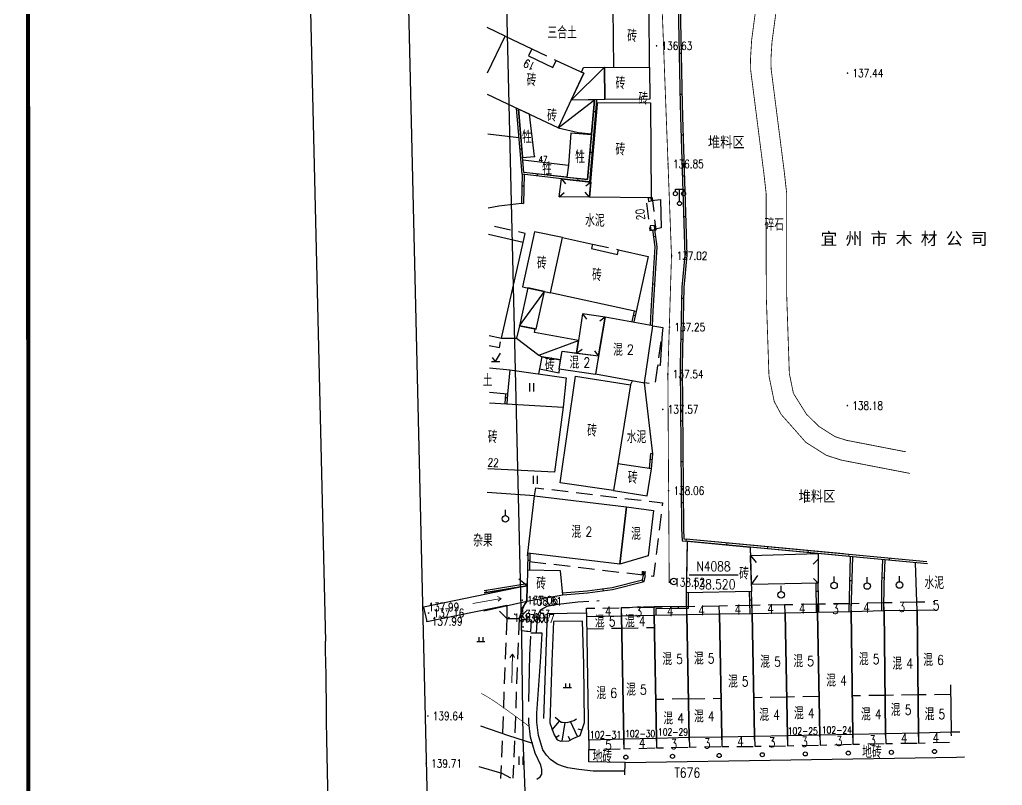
# Model space of a CAD drawing. Extents: x 529262 to 576451, y 2694391 to 2717535.
# Drawn here: x 565671.4 to 565791.6, y 2709919.2 to 2710012.9 of the extents above; entities that cross this region are included whole.
import ezdxf
from ezdxf.enums import TextEntityAlignment as Align
from ezdxf.xclip import XClip

# ---------------------------------------------------------------- set-up
doc = ezdxf.new("R2010")
doc.units = 0
doc.header["$XCLIPFRAME"] = 0
for name, pattern in [('X2', [10, 8, -2]), ('X3', [5, 4, -1]), ('X5', [3, 2, -1])]:
    doc.linetypes.add(name, pattern=pattern)
for name, color, linetype in [('DGX', 8, 'Continuous'), ('DLDW', 8, 'Continuous'), ('DLSS', 4, 'Continuous'), ('DMTZ', 8, 'Continuous'), ('GCD', 8, 'Continuous'), ('JMD', 8, 'Continuous'), ('KZD', 8, 'Continuous'), ('PP-COM', 7, 'Continuous'), ('RD-中线', 40, 'Continuous'), ('RD-红线', 7, 'Continuous'), ('ZBTZ', 8, 'Continuous'), ('ZJ', 7, 'Continuous'), ('污水管径标注_W10-', 202, 'Continuous')]:
    doc.layers.add(name, color=color, linetype=linetype)
doc.layers.add('SXSS', color=5, linetype='Continuous', lineweight=0)
doc.styles.add('HZ', font='rs.shx', dxfattribs={"width": 0.8, "bigfont": 'hztxt.shx'})
doc.styles.add('romanc', font='romanc.shx', dxfattribs={"width": 0.8})
doc.styles.add('等线体', font='simhei.ttf')
doc.linetypes.add('10421', pattern='A,2,[150,AAA.SHX,S=0.5,R=0,X=0,Y=0.5],1e-11', length=2)
doc.linetypes.add('10422', pattern='A,0.75,[150,AAA.SHX,S=0.5,R=0,X=0,Y=0.5],1.5,[177,AAA.SHX,S=1,R=0,X=0,Y=0.4],0.75', length=3)
doc.linetypes.add('1161', pattern='A,0,[149,AAA.SHX,S=0.15,R=0,X=0,Y=0],-1.6', length=1.6)
doc.linetypes.add('445', pattern='A,8,-0.5,[147,AAA.SHX,S=1,R=0,X=0,Y=0],-1.5', length=10)

# ---------------------------------------------------------------- blocks, each defined once
blk = doc.blocks.new('A$C19FD0107')
at = {"layer": 'RD-中线', "color": 8, "linetype": 'Continuous', "flags": 128}
for points in [[(-5107.95, 16504.07), (-5219.45, 16202.02, 0.04717), (-5233.93, 16147.44), (-5260.68, 15986.84, 0.018836), (-5263.55, 15964.43), (-5278.55, 15797.76, 0.007917), (-5279.02, 15791.45), (-5281.36, 15751.13, 0.020425), (-5281.64, 15734.8), (-5276.77, 15528.25), (-5282.01, 15387.42), (-5280.48, 15295.55, 0.000055), (-5280.48, 15295.44), (-5280.16, 15276.46)], [(-4490.73, 14139.44, 0), (-4490.29, 14139.42)], [(-3818.25, 14086.17, 0), (-3817.74, 14086.17)]]:
    blk.add_lwpolyline(points, format="xyb", dxfattribs=at)
at = {"layer": 'RD-红线', "color": 8}
blk.add_line((-5291.49, 15643.21), (-5289.19, 15546.22), dxfattribs=at)
at = {"layer": 'RD-红线', "color": 8, "linetype": 'Continuous', "flags": 128}
blk.add_lwpolyline([(-5267.47, 15642.83), (-5265.2, 15546.79)], dxfattribs=at)
at = {"layer": 'RD-红线', "color": 8}
for points in [[(-5265.2, 15546.79), (-5265.03, 15534.28), (-5264.77, 15527.81)], [(-5288.84, 15526.4), (-5289.03, 15534.21)]]:
    blk.add_lwpolyline(points, dxfattribs=at)
blk.add_arc((-5877.03, 15532.34), 588, 0.18186, 1.353, dxfattribs=at)
blk = doc.blocks.new('GC200')
at = {"linetype": 'Continuous', "const_width": 0.2, "flags": 128}
blk.add_lwpolyline([(-0.1, 0, 1), (0.1, 0, 1)], format="xyb", close=True, dxfattribs=at)
blk = doc.blocks.new('gc125')
at = {"color": 8}
blk.add_line((0, 0.8), (0, 2.2), dxfattribs=at)
blk.add_circle((0, 0), 0.8, dxfattribs=at)
blk = doc.blocks.new('gc123')
at = {"color": 8}
for p, q in [((-1, 0), (1, 0)), ((0, 0), (-0.8, 1)), ((0, 0), (1.2, 2))]:
    blk.add_line(p, q, dxfattribs=at)
blk = doc.blocks.new('gc097')
at = {"color": 8}
for p, q in [((-1, 2.9), (-1, 3.5)), ((-1, 3.5), (1, 3.5)), ((0, 0.5), (0, 3.5)), ((1, 3.5), (1, 2.9))]:
    blk.add_line(p, q, dxfattribs=at)
for centre in [(-1, 2.4), (1, 2.4), (0, 0)]:
    blk.add_circle(centre, 0.5, dxfattribs=at)
blk = doc.blocks.new('gc002')
at = {"color": 8, "const_width": 1}
blk.add_lwpolyline([(-0.5, 0), (0.5, 0)], dxfattribs=at)
blk = doc.blocks.new('gc121')
at = {"color": 8}
for p, q in [((-0.5, -1), (-0.5, 1)), ((0.5, -1), (0.5, 1))]:
    blk.add_line(p, q, dxfattribs=at)
blk = doc.blocks.new('gc117')
at = {"color": 8}
blk.add_circle((0, 0), 0.8, dxfattribs=at)
blk.add_point((0, 0), dxfattribs=at)
blk = doc.blocks.new('gc119')
at = {"color": 8}
for p, q in [((-1, 0), (1, 0)), ((-0.5, 1), (-0.5, 0)), ((0.5, 1), (0.5, 0))]:
    blk.add_line(p, q, dxfattribs=at)
blk = doc.blocks.new('gc170')
at = {"color": 8, "linetype": 'Continuous'}
blk.add_circle((0, 0), 0.5, dxfattribs=at)
blk = doc.blocks.new('gc086')
at = {"color": 8}
for p, q in [((0, 0), (7, 0)), ((7, 0), (6.18, 0.57)), ((7, 0), (6.18, -0.57))]:
    blk.add_line(p, q, dxfattribs=at)

msp = doc.modelspace()

# ---------------------------------------------------------------- hatches: boundary and pattern name
at = {"layer": 'DLDW', "linetype": 'Continuous'}
h = msp.add_hatch(dxfattribs=at)
h.set_pattern_fill('1061', color=252, scale=0.5, style=0)
h.set_pattern_definition([(0, (114.99765, 2.56804), (0.5, 0.5), [0, -1]), (0, (115.49765, 3.06804), (0.5, 0.5), [0, -1])])
h.paths.add_polyline_path([(565732.856, 2709939.493), (565732.761, 2709938.118), (565733.936, 2709938.013), (565734.01, 2709939.394)])

# ---------------------------------------------------------------- linework, layer by layer
at = {"const_width": 0.5}
msp.add_lwpolyline([(565672.321, 2710278.301), (565672.585, 2709559.658), (565998.518, 2709559.806), (565998.431, 2709633.053), (566244.06, 2709633.048), (566244.009, 2710277.359), (565672.321, 2710278.301)], dxfattribs=at)
at = {"layer": 'DGX', "color": 252, "linetype": 'Continuous', "const_width": 0.075, "elevation": 139, "flags": 128}
msp.add_lwpolyline([(565733.744, 2709926.388), (565733.008, 2709926.939), (565732.322, 2709927.448), (565731.685, 2709927.916), (565731.098, 2709928.342), (565730.56, 2709928.726), (565730.071, 2709929.069), (565729.632, 2709929.369), (565729.243, 2709929.629), (565728.878, 2709929.861), (565728.516, 2709930.081), (565728.156, 2709930.289), (565727.886, 2709930.437)], dxfattribs=at)
at = {"layer": 'DLDW', "color": 252, "linetype": 'Continuous', "flags": 128}
for points in [[(565732.939, 2709996.028), (565734.386, 2709996.15), (565733.778, 2710001.328), (565732.437, 2710001.958)], [(565733.093, 2709994.208), (565732.963, 2709995.745), (565738.539, 2709995.107), (565738.367, 2709993.604)]]:
    msp.add_lwpolyline(points, close=True, dxfattribs=at)
for points, elevation in [([(565738.837, 2709999.013), (565738.539, 2709995.107), (565738.367, 2709993.604), (565740.882, 2709993.316), (565741.357, 2709998.795)], 138.108), ([(565732.856, 2709939.493), (565732.761, 2709938.118), (565733.936, 2709938.013), (565734.01, 2709939.394)], 138.841)]:
    msp.add_lwpolyline(points, close=True, dxfattribs=dict(at, elevation=elevation))
at = {"layer": 'DLDW', "color": 252, "linetype": 'Continuous'}
msp.add_point((565734.386, 2709996.15, 137.979), dxfattribs=at)
at = {"layer": 'DLSS', "linetype": 'Continuous'}
for p, q in [((565733.488, 2709943.622), (565732.485, 2709944.417)), ((565733.488, 2709943.622), (565732.485, 2709944.417)), ((565733.449, 2709941.719), (565733.488, 2709943.622)), ((565733.449, 2709941.719), (565733.488, 2709943.622)), ((565733.449, 2709941.719), (565732.713, 2709940.671)), ((565733.449, 2709941.719), (565732.713, 2709940.671)), ((565730.475, 2709940.146), (565730.098, 2709940.521)), ((565731.005, 2709939.618), (565730.098, 2709940.521)), ((565732.516, 2709939.621), (565733.419, 2709940.528))]:
    msp.add_line(p, q, dxfattribs=at)
at = {"layer": 'DLSS', "linetype": 'X5'}
for p, q in [((565731.005, 2709939.618), (565730.242, 2709920.015)), ((565731.005, 2709939.618), (565732.516, 2709939.621)), ((565732.516, 2709939.621), (565731.755, 2709920.062))]:
    msp.add_line(p, q, dxfattribs=at)
at = {"layer": 'DLSS', "linetype": 'X2', "const_width": 0.1, "elevation": 135.841, "flags": 128}
for points in [[(565768.161, 2710036.712), (565767.542, 2710034.802), (565763.352, 2710024.481), (565762.439, 2710021.322), (565762.146, 2710019.26), (565760.962, 2710010.375), (565760.822, 2710008.075), (565760.851, 2710006.676), (565761.376, 2710002.568)], [(565761.376, 2710002.568), (565762.476, 2709993.966), (565762.741, 2709991.591), (565762.753, 2709979.167), (565763.084, 2709969.301), (565763.729, 2709966.157)], [(565766.076, 2709967.157), (565767.678, 2709964.599), (565769.228, 2709963.093), (565771.166, 2709961.864), (565772.551, 2709961.419), (565779.835, 2709960.007)]]:
    msp.add_lwpolyline(points, dxfattribs=at)
at = {"layer": 'DLSS', "linetype": 'Continuous', "const_width": 0.1, "elevation": 135.841, "flags": 128}
for points in [[(565768.037, 2710029.377), (565765.717, 2710023.662), (565764.89, 2710020.796), (565764.623, 2710018.919), (565763.451, 2710010.134), (565763.323, 2710008.025), (565763.348, 2710006.861), (565763.897, 2710002.568)], [(565763.897, 2710002.568), (565764.959, 2709994.262), (565765.241, 2709991.731), (565765.253, 2709979.211), (565765.576, 2709969.596), (565766.076, 2709967.157)], [(565763.729, 2709966.157), (565764.583, 2709964.571), (565765.63, 2709963.398), (565767.587, 2709961.173), (565770.097, 2709959.582), (565771.928, 2709958.993), (565780.343, 2709957.362)]]:
    msp.add_lwpolyline(points, dxfattribs=at)
at = {"layer": 'DLSS', "linetype": 'X3', "flags": 128}
msp.add_lwpolyline([(565734.645, 2709937.807), (565734.731, 2709939.198), (565734.862, 2709940.163), (565735.119, 2709940.676), (565735.923, 2709941.116), (565737.276, 2709941.35), (565739.71, 2709941.635), (565742.291, 2709941.8)], dxfattribs=at)
at = {"layer": 'DLSS', "linetype": 'X3', "const_width": 0.15, "flags": 128}
msp.add_lwpolyline([(565735.903, 2709941.105), (565735.923, 2709941.116), (565737.276, 2709941.35), (565737.316, 2709941.355)], dxfattribs=at)
at = {"layer": 'DLSS', "linetype": 'X2', "flags": 128}
msp.add_lwpolyline([(565734.692, 2709919.961), (565735.101, 2709920.24), (565735.29, 2709920.567), (565735.288, 2709921.125), (565735.172, 2709921.672), (565734.49, 2709923.143), (565733.905, 2709925.067), (565733.685, 2709926.869), (565733.683, 2709928.028), (565733.805, 2709935.122), (565733.956, 2709937.817)], dxfattribs=at)
at = {"layer": 'DLSS', "linetype": 'Continuous', "flags": 128}
msp.add_lwpolyline([(565745.458, 2709920.905), (565742.981, 2709920.934), (565741.581, 2709920.939), (565739.812, 2709921.13), (565738.467, 2709921.341), (565737.802, 2709921.524), (565737.185, 2709921.778), (565736.368, 2709922.352), (565735.878, 2709922.872), (565735.413, 2709923.545), (565734.887, 2709925.275), (565734.685, 2709926.931), (565734.683, 2709928.004), (565735.147, 2709934.862), (565735.327, 2709937.798)], dxfattribs=at)
at = {"layer": 'DLSS', "linetype": 'Continuous', "elevation": 139.916, "flags": 128}
msp.add_lwpolyline([(565745.47, 2709921.985), (565786.022, 2709922.654), (565787.008, 2709922.675)], dxfattribs=at)
at = {"layer": 'DMTZ'}
for p, q in [((565736.571, 2709925.96, 139.337), (565737.446, 2709927.026, 139.337)), ((565737.788, 2709924.606, 139.337), (565738.125, 2709926.879, 139.337)), ((565739.672, 2709925.156, 139.337), (565738.81, 2709927.003, 139.337))]:
    msp.add_line(p, q, dxfattribs=at)
at = {"layer": 'DMTZ', "linetype": 'Continuous'}
for p, q in [((565736.987, 2709925.056, 139.337), (565737.412, 2709925.319, 139.337)), ((565738.767, 2709924.729, 139.337), (565738.552, 2709925.181, 139.337)), ((565740.196, 2709925.919, 139.337), (565739.722, 2709926.078, 139.337))]:
    msp.add_line(p, q, dxfattribs=at)
at = {"layer": 'DMTZ', "linetype": '10422', "flags": 128}
for points in [[(565728.737, 2709989.865), (565730.038, 2709990.102), (565732.789, 2709990.422)], [(565733.44, 2709943.614), (565720.813, 2709941)], [(565733.44, 2709943.614), (565728.242, 2709942.76)], [(565720.813, 2709941), (565721.22, 2709939.252), (565730.999, 2709941.251), (565731.019, 2709939.63)], [(565732.506, 2709939.609), (565732.844, 2709940.513), (565733.345, 2709941.645)]]:
    msp.add_lwpolyline(points, dxfattribs=at)
for points, elevation in [([(565750.029, 2709974.519), (565749.765, 2709970.587), (565749.45, 2709970.632)], 137.819), ([(565731.383, 2709970.049), (565738.246, 2709969.073), (565737.901, 2709965.487)], 137.728), ([(565745.093, 2709940.966), (565749.018, 2709941.055), (565753.007, 2709941.132)], 141.936), ([(565735.549, 2709927.353), (565735.977, 2709940.202), (565740.78, 2709940.289)], 139.342), ([(565740.513, 2709926.868), (565740.424, 2709933.992), (565740.282, 2709939.287), (565736.724, 2709939.239), (565736.503, 2709934.324), (565736.257, 2709926.856)], 139.546)]:
    msp.add_lwpolyline(points, dxfattribs=dict(at, elevation=elevation))
at = {"layer": 'DMTZ', "linetype": '10421', "elevation": 137.843, "flags": 128}
msp.add_lwpolyline([(565728.179, 2709940.559), (565733.449, 2709941.719)], dxfattribs=at)
msp.add_lwpolyline([(565728.179, 2709940.559), (565733.449, 2709941.719)], dxfattribs=at)
at = {"layer": 'DMTZ', "linetype": 'Continuous', "elevation": 139.337, "flags": 128}
msp.add_lwpolyline([(565736.257, 2709926.856), (565736.5, 2709926.152), (565736.782, 2709925.386), (565737.181, 2709924.742), (565737.61, 2709924.599), (565738.578, 2709924.639), (565739.224, 2709924.947), (565739.991, 2709925.305), (565740.513, 2709926.868)], dxfattribs=at)
at = {"layer": 'JMD', "linetype": 'Continuous'}
for p, q in [((565752.092, 2710008.783, 136.23), (565752.342, 2710008.789, 136.23)), ((565738.865, 2710003.051, 137.088), (565742.94, 2710007.096, 138.37)), ((565752.2, 2710003.784, 136.23), (565752.45, 2710003.79, 136.23)), ((565737.286, 2709999.679, 138.25), (565741.043, 2710002.568, 20.993)), ((565741.043, 2710002.568, 20.993), (565741.73, 2710003.096, -0.452)), ((565741.851, 2710001.602, -0.452), (565741.602, 2710001.624, -0.452)), ((565752.317, 2709998.786, 136.23), (565752.567, 2709998.794, 136.23)), ((565732.6, 2709997.075, -0.452), (565732.849, 2709997.096, -0.452)), ((565741.42, 2709996.621, -0.452), (565741.171, 2709996.642, -0.452)), ((565734.746, 2709993.767, -0.452), (565734.775, 2709994.016, -0.452)), ((565752.475, 2709993.788, 136.23), (565752.725, 2709993.796, 136.23)), ((565732.832, 2709992.559), (565733.082, 2709992.554)), ((565737.683, 2709993.431), (565738.181, 2709992.805)), ((565739.714, 2709993.199, -0.452), (565739.742, 2709993.447, -0.452)), ((565741.29, 2709993.018), (565740.67, 2709992.512)), ((565737.429, 2709991.206), (565738.028, 2709991.736)), ((565741.131, 2709991.18), (565740.592, 2709991.772)), ((565732.789, 2709990.422), (565733.039, 2709990.417)), ((565752.633, 2709988.791, 136.23), (565752.882, 2709988.799, 136.23)), ((565749.241, 2709986.359), (565748.993, 2709986.326)), ((565752.753, 2709983.794, 136.23), (565753.002, 2709983.772, 136.23)), ((565749.131, 2709980.501), (565748.882, 2709980.516)), ((565732.567, 2709975.422), (565735.608, 2709979.624)), ((565752.39, 2709978.81, 136.23), (565752.64, 2709978.804, 136.23)), ((565740.271, 2709976.899), (565740.746, 2709976.255)), ((565743.036, 2709976.482), (565742.388, 2709976.012)), ((565746.71, 2709976.667), (565746.466, 2709976.72)), ((565734.92, 2709971.82, 137.744), (565739.782, 2709973.649, 139.902)), ((565752.276, 2709973.811, 136.23), (565752.526, 2709973.806, 136.23)), ((565739.546, 2709972.086), (565740.215, 2709972.572)), ((565742.242, 2709971.743), (565741.764, 2709972.385)), ((565752.215, 2709968.812, 136.23), (565752.465, 2709968.814, 136.23)), ((565731.062, 2709966.6), (565730.813, 2709966.614)), ((565752.255, 2709963.812, 136.23), (565752.505, 2709963.814, 136.23)), ((565748.799, 2709959.037), (565748.55, 2709959.059)), ((565748.862, 2709959.773), (565748.613, 2709959.794)), ((565752.295, 2709958.812, 136.23), (565752.545, 2709958.814, 136.23)), ((565752.334, 2709953.813, 136.23), (565752.584, 2709953.815, 136.23)), ((565752.334, 2709953.813, 136.23), (565752.584, 2709953.815, 136.23)), ((565752.938, 2709949.333), (565752.915, 2709949.084)), ((565752.938, 2709949.333), (565752.915, 2709949.084)), ((565757.916, 2709948.864, 138.435), (565757.893, 2709948.615, 138.435)), ((565757.916, 2709948.864, 138.435), (565757.893, 2709948.615, 138.435)), ((565762.894, 2709948.394, 138.435), (565762.871, 2709948.145, 138.435)), ((565762.894, 2709948.394, 138.435), (565762.871, 2709948.145, 138.435)), ((565760.817, 2709947.298, 139.192), (565761.535, 2709946.444)), ((565760.817, 2709947.298, 139.192), (565761.535, 2709946.444)), ((565767.872, 2709947.925, 138.435), (565767.849, 2709947.676, 138.435)), ((565767.872, 2709947.925, 138.435), (565767.849, 2709947.676, 138.435)), ((565769.049, 2709946.823), (565768.496, 2709946.245)), ((565772.85, 2709947.455, 138.435), (565772.827, 2709947.206, 138.435)), ((565777.828, 2709946.986, 138.435), (565777.805, 2709946.737, 138.435)), ((565733.553, 2709946.754), (565733.803, 2709946.749)), ((565733.553, 2709946.754), (565733.803, 2709946.749)), ((565760.937, 2709943.775, 138.681), (565761.72, 2709944.868)), ((565769.121, 2709943.932), (565768.543, 2709944.485)), ((565777.194, 2709944.56, 139.391), (565776.944, 2709944.571, 139.391)), ((565742.815, 2709942.998, 138.103), (565742.782, 2709943.245, 138.103)), ((565742.815, 2709942.998, 138.103), (565742.782, 2709943.245, 138.103)), ((565747.686, 2709944.102, 138.103), (565747.624, 2709944.344, 138.103)), ((565747.686, 2709944.102, 138.103), (565747.624, 2709944.344, 138.103)), ((565769.121, 2709943.932), (565768.871, 2709943.929)), ((565773.243, 2709944.2, 138.131), (565772.993, 2709944.207, 138.131)), ((565728.506, 2709942.803, 138.848), (565728.465, 2709943.05, 138.848)), ((565728.506, 2709942.803, 138.848), (565728.465, 2709943.05, 138.848)), ((565769.135, 2709942.918, 138.681), (565768.885, 2709942.914, 138.681)), ((565751.97, 2709941.112, 139.298), (565751.974, 2709940.862, 139.298)), ((565760.983, 2709941.842, 140.05), (565760.733, 2709941.835, 140.05))]:
    msp.add_line(p, q, dxfattribs=at)
at = {"layer": 'JMD', "linetype": 'Continuous', "flags": 128}
for points, elevation in [([(565745.507, 2710039.07), (565746.101, 2710035.508), (565746.07, 2710030.124), (565746.188, 2710029.441), (565746.425, 2710028.759), (565751.426, 2710021.264), (565751.875, 2710018.784), (565752.227, 2710002.568)], 136.23), ([(565745.76, 2710039.069), (565746.351, 2710035.528), (565746.32, 2710030.145), (565746.431, 2710029.504), (565746.65, 2710028.871), (565751.662, 2710021.36), (565752.124, 2710018.809), (565752.477, 2710002.568)], 136.23), ([(565728.627, 2710006.384), (565730.786, 2710010.876), (565734.075, 2710009.325), (565733.656, 2710008.455), (565736.626, 2710007.024), (565737.045, 2710007.894), (565740.41, 2710006.351), (565738.638, 2710002.568)], 136.245), ([(565731.139, 2710002.568), (565728.645, 2710003.74)], 136.245), ([(565738.638, 2710002.568), (565737.286, 2709999.679), (565731.139, 2710002.568)], 136.245), ([(565741.935, 2710002.568), (565741.109, 2709993.039), (565738.749, 2709993.309), (565732.862, 2709993.983), (565732.176, 2710002.081)], -0.452), ([(565741.684, 2710002.568), (565740.882, 2709993.316), (565738.777, 2709993.557), (565733.093, 2709994.208), (565732.437, 2710001.958)], -0.452), ([(565738.638, 2710002.568), (565737.286, 2709999.679), (565739.782, 2709999.076), (565741.369, 2709998.938), (565741.684, 2710002.568)], 138.25), ([(565741.684, 2710002.568), (565741.73, 2710003.096), (565738.865, 2710003.051), (565738.638, 2710002.568)], 138.25), ([(565741.73, 2710003.096), (565741.684, 2710002.568)], -0.452), ([(565741.981, 2710003.1), (565741.935, 2710002.568)], -0.452), ([(565752.227, 2710002.568), (565752.29, 2709999.665), (565752.781, 2709984.093), (565752.421, 2709980.14), (565752.202, 2709970.532), (565752.36, 2709950.625), (565752.452, 2709949.099), (565752.915, 2709949.084)], 136.23), ([(565752.227, 2710002.568), (565752.29, 2709999.665), (565752.781, 2709984.093), (565752.421, 2709980.14), (565752.202, 2709970.532), (565752.36, 2709950.625), (565752.452, 2709949.099), (565752.915, 2709949.084)], 136.23), ([(565752.477, 2710002.568), (565752.54, 2709999.672), (565753.031, 2709984.086), (565752.67, 2709980.126), (565752.452, 2709970.53), (565752.61, 2709950.634), (565752.655, 2709949.36), (565752.938, 2709949.333)], 136.23), ([(565752.477, 2710002.568), (565752.54, 2709999.672), (565753.031, 2709984.086), (565752.67, 2709980.126), (565752.452, 2709970.53), (565752.61, 2709950.634), (565752.655, 2709949.36), (565752.938, 2709949.333)], 136.23), ([(565728.842, 2709974.262), (565730.348, 2709973.926), (565733.014, 2709985.632), (565728.759, 2709986.584)], 141.937), ([(565728.869, 2709970.292), (565731.383, 2709970.049), (565731.09, 2709967.069), (565728.889, 2709967.285)], 137.532), ([(565772.19, 2709947.518), (565752.938, 2709949.333)], 138.435), ([(565782.42, 2709946.553), (565752.938, 2709949.333)], 138.435), ([(565771.264, 2709947.354), (565752.915, 2709949.084)], 138.435), ([(565782.47, 2709946.297), (565752.915, 2709949.084)], 138.435), ([(565760.877, 2709945.518), (565760.817, 2709947.298), (565769.118, 2709947.556), (565769.118, 2709946.975)], 139.192), ([(565772.887, 2709940.466), (565773.077, 2709947.183)], 138.131), ([(565773.138, 2709940.471), (565773.327, 2709947.159)], 138.131), ([(565776.898, 2709940.562), (565776.913, 2709943.81), (565777.037, 2709946.809)], 139.391), ([(565777.148, 2709940.568), (565777.163, 2709943.804), (565777.286, 2709946.786)], 139.391), ([(565737.819, 2709942.737), (565740.844, 2709942.985), (565743.907, 2709943.397), (565747.611, 2709944.341), (565747.711, 2709944.894)], 138.103), ([(565737.819, 2709942.737), (565740.844, 2709942.985), (565743.907, 2709943.397), (565747.611, 2709944.341), (565747.711, 2709944.894)], 138.103), ([(565737.843, 2709942.488), (565740.871, 2709942.736), (565743.955, 2709943.151), (565747.829, 2709944.138), (565747.96, 2709944.865)], 138.103), ([(565737.843, 2709942.488), (565740.871, 2709942.736), (565743.955, 2709943.151), (565747.829, 2709944.138), (565747.96, 2709944.865)], 138.103), ([(565728.242, 2709942.76), (565733.488, 2709943.622)], 138.848), ([(565728.242, 2709942.76), (565733.488, 2709943.622)], 138.848), ([(565728.25, 2709943.014), (565733.494, 2709943.876)], 138.848), ([(565728.25, 2709943.014), (565733.494, 2709943.876)], 138.848), ([(565768.921, 2709940.387), (565768.871, 2709943.929)], 138.681), ([(565769.171, 2709940.392), (565769.121, 2709943.932)], 138.681), ([(565749.038, 2709940.005), (565749.018, 2709941.055), (565753.007, 2709941.132), (565753.007, 2709942.762)], 139.298), ([(565749.288, 2709940.01), (565749.273, 2709940.81), (565753.257, 2709940.886), (565753.257, 2709942.766)], 139.298), ([(565760.779, 2709940.23), (565760.703, 2709942.909)], 140.05), ([(565761.029, 2709940.235), (565760.953, 2709942.914)], 140.05), ([(565785.315, 2709931.487), (565785.399, 2709925.679), (565781.376, 2709925.571), (565781.203, 2709940.643), (565783.549, 2709940.679)], 139.602)]:
    msp.add_lwpolyline(points, dxfattribs=dict(at, elevation=elevation))
for points, elevation in [([(565748.44, 2710014.299), (565743.994, 2710014.253), (565744.051, 2710007.084), (565748.467, 2710007.038)], 136.825), ([(565740.39, 2710007.056), (565742.94, 2710007.096), (565743.009, 2710003.116), (565738.865, 2710003.051), (565740.41, 2710006.351), (565740.126, 2710006.481)], 137.088), ([(565741.131, 2709991.18), (565737.429, 2709991.206), (565737.683, 2709993.431), (565741.29, 2709993.018)], 136.495), ([(565748.722, 2709990.709), (565748.667, 2709991.095), (565748.281, 2709991.099), (565748.336, 2709990.654)], 137.235), ([(565749.128, 2709987.201), (565749.061, 2709987.716), (565748.546, 2709987.649), (565748.613, 2709987.134)], 137.686), ([(565737.82, 2709986.236), (565734.392, 2709986.936), (565732.926, 2709980.209), (565736.344, 2709979.464)], 137.456), ([(565737.82, 2709986.236), (565741.477, 2709985.438), (565741.354, 2709984.875), (565744.562, 2709984.176), (565744.683, 2709984.729), (565748.288, 2709983.909), (565746.822, 2709977.182), (565736.344, 2709979.464)], 137.456), ([(565743.036, 2709976.482), (565740.271, 2709976.899), (565739.782, 2709973.649), (565739.546, 2709972.086), (565742.242, 2709971.743)], 140.297), ([(565732.567, 2709975.422), (565732.192, 2709973.911), (565734.92, 2709971.82), (565735.287, 2709971.647), (565737.59, 2709971.261), (565737.766, 2709972.313), (565739.546, 2709972.086), (565739.782, 2709973.649), (565734.378, 2709974.62), (565734.462, 2709975.064)], 138.511), ([(565735.287, 2709971.647), (565734.994, 2709970.182), (565737.409, 2709969.69), (565737.463, 2709970.114), (565737.399, 2709970.122), (565737.399, 2709970.122), (565737.59, 2709971.261)], 137.679), ([(565744.069, 2709955.273), (565737.548, 2709956.2), (565739.406, 2709969.267), (565746.123, 2709968.195)], 138.339), ([(565744.069, 2709955.273), (565748.172, 2709954.639), (565748.706, 2709957.934), (565744.59, 2709958.55)], 137.8), ([(565734.407, 2709954.611), (565745.651, 2709953.268), (565744.814, 2709946.252), (565733.571, 2709947.584)], 137.782), ([(565734.407, 2709954.611), (565745.651, 2709953.268), (565744.814, 2709946.252), (565733.571, 2709947.584)], 137.782), ([(565744.814, 2709946.252), (565745.651, 2709953.268), (565748.943, 2709952.832), (565748.287, 2709947.286)], 137.782), ([(565744.814, 2709946.252), (565745.651, 2709953.268), (565748.943, 2709952.832), (565748.287, 2709947.286)], 137.782), ([(565769.118, 2709947.556), (565769.121, 2709943.932), (565760.937, 2709943.775), (565760.817, 2709947.298)], 139.192), ([(565733.449, 2709941.719), (565737.843, 2709942.488), (565737.569, 2709945.426), (565733.528, 2709945.51)], 138.054), ([(565733.449, 2709941.719), (565737.843, 2709942.488), (565737.569, 2709945.426), (565733.528, 2709945.51)], 138.054), ([(565745.339, 2709924.845), (565741.021, 2709924.73), (565740.793, 2709939.847), (565745.049, 2709939.929)], 140.027), ([(565749.328, 2709924.928), (565745.339, 2709924.845), (565745.049, 2709939.929), (565749.038, 2709940.005)], 140.017), ([(565753.328, 2709925.03), (565749.328, 2709924.928), (565749.038, 2709940.005), (565753.039, 2709940.082)], 140.074), ([(565757.305, 2709925.086), (565753.328, 2709925.03), (565753.039, 2709940.082), (565757.015, 2709940.158)], 140.098), ([(565761.318, 2709925.17), (565757.305, 2709925.086), (565757.015, 2709940.158), (565761.029, 2709940.235)], 140.065), ([(565765.337, 2709925.245), (565761.318, 2709925.17), (565761.029, 2709940.235), (565765.048, 2709940.312)], 140.05), ([(565769.315, 2709925.318), (565765.337, 2709925.245), (565765.048, 2709940.312), (565769.026, 2709940.389)], 140.086), ([(565773.138, 2709940.471), (565773.351, 2709925.406), (565769.315, 2709925.318), (565769.026, 2709940.389)], 139.743), ([(565777.176, 2709940.569), (565777.358, 2709925.491), (565773.351, 2709925.406), (565773.138, 2709940.471)], 140.594), ([(565781.203, 2709940.643), (565781.376, 2709925.571), (565777.358, 2709925.491), (565777.176, 2709940.569)], 140.153)]:
    msp.add_lwpolyline(points, close=True, dxfattribs=dict(at, elevation=elevation))
for points in [[(565728.627, 2710006.384), (565730.786, 2710010.876), (565728.59, 2710011.93)], [(565748.587, 2710002.568), (565748.667, 2709991.095), (565741.131, 2709991.18), (565742.117, 2710002.568)], [(565742.117, 2710002.568), (565742.133, 2710002.746), (565748.586, 2710002.736), (565748.587, 2710002.568)], [(565732.862, 2709993.983), (565732.789, 2709990.422)], [(565733.111, 2709993.954), (565733.039, 2709990.417)], [(565749.161, 2709985.087), (565748.88, 2709987.169)], [(565749.412, 2709985.096), (565749.128, 2709987.201)], [(565748.585, 2709975.479), (565748.682, 2709977.243), (565749.161, 2709985.091)], [(565748.833, 2709975.434), (565748.932, 2709977.228), (565749.412, 2709985.096)], [(565746.578, 2709977.235), (565746.295, 2709975.936)], [(565746.822, 2709977.182), (565746.542, 2709975.895)], [(565728.897, 2709966.021), (565737.901, 2709965.487), (565736.82, 2709957.516), (565728.681, 2709957.928)], [(565730.841, 2709967.094), (565730.771, 2709965.91)], [(565731.09, 2709967.069), (565731.021, 2709965.895)], [(565731.09, 2709967.069), (565731.09, 2709967.069)], [(565748.458, 2709957.971), (565748.613, 2709959.794)], [(565748.706, 2709957.934), (565748.862, 2709959.773)], [(565753.027, 2709944.131), (565753.1, 2709949.067), (565760.784, 2709948.342), (565760.872, 2709945.517)], [(565733.571, 2709947.584), (565733.528, 2709945.51)], [(565733.571, 2709947.584), (565733.528, 2709945.51)], [(565733.82, 2709947.554), (565733.777, 2709945.505)], [(565733.82, 2709947.554), (565733.777, 2709945.505)]]:
    msp.add_lwpolyline(points, dxfattribs=at)
at = {"layer": 'JMD', "linetype": 'X5', "flags": 128}
for points, elevation in [([(565734.075, 2710009.325), (565737.045, 2710007.894)], 136.707), ([(565733.014, 2709985.632), (565733.265, 2709986.737), (565728.752, 2709987.765)], 137.524), ([(565741.477, 2709985.438), (565744.683, 2709984.729)], 137.429), ([(565748.852, 2709975.431), (565750.098, 2709975.206), (565749.105, 2709968.241), (565747.869, 2709968.465)], 137.528), ([(565734.407, 2709954.611), (565734.544, 2709955.61), (565750.042, 2709953.759), (565748.974, 2709944.744), (565733.452, 2709946.59), (565733.571, 2709947.584)], 137.782), ([(565734.407, 2709954.611), (565734.544, 2709955.61), (565750.042, 2709953.759), (565748.974, 2709944.744), (565733.452, 2709946.59), (565733.571, 2709947.584)], 137.782), ([(565740.793, 2709939.847), (565740.764, 2709940.852), (565745.03, 2709940.934), (565745.049, 2709939.929)], 139.298), ([(565745.049, 2709939.929), (565745.03, 2709940.934), (565749.019, 2709941.01), (565749.038, 2709940.005)], 139.298), ([(565749.038, 2709940.005), (565749.019, 2709941.01), (565753.02, 2709941.087), (565753.039, 2709940.082)], 139.298), ([(565753.039, 2709940.082), (565753.02, 2709941.087), (565756.996, 2709941.163), (565757.015, 2709940.158)], 139.298), ([(565757.015, 2709940.158), (565756.996, 2709941.163), (565761.009, 2709941.24), (565761.029, 2709940.235)], 139.298), ([(565761.029, 2709940.235), (565761.009, 2709941.24), (565765.028, 2709941.318), (565765.048, 2709940.312)], 139.298), ([(565765.048, 2709940.312), (565765.028, 2709941.318), (565769.006, 2709941.394), (565769.026, 2709940.389)], 139.298), ([(565769.026, 2709940.389), (565769.006, 2709941.394), (565773.124, 2709941.452), (565773.138, 2709940.471)], 139.298), ([(565773.138, 2709940.471), (565773.124, 2709941.452), (565777.153, 2709941.56), (565777.176, 2709940.569)], 139.743), ([(565777.176, 2709940.569), (565777.153, 2709941.56), (565781.176, 2709941.647), (565781.203, 2709940.643)], 140.594), ([(565781.203, 2709940.643), (565781.176, 2709941.647), (565783.355, 2709941.687)], 140.153), ([(565740.815, 2709938.347), (565745.078, 2709938.429)], 139.298), ([(565745.078, 2709938.429), (565749.067, 2709938.506)], 139.298), ([(565765.246, 2709929.989), (565761.227, 2709929.912)], 139.894), ([(565769.224, 2709930.065), (565765.246, 2709929.989)], 139.894), ([(565777.301, 2709930.2), (565773.284, 2709930.143)], 139.894), ([(565781.322, 2709930.249), (565777.301, 2709930.2)], 139.894), ([(565785.332, 2709930.295), (565781.322, 2709930.249)], 139.894), ([(565753.237, 2709929.759), (565749.236, 2709929.682)], 139.894), ([(565753.237, 2709929.759), (565757.214, 2709929.835)], 139.894), ([(565757.305, 2709925.086), (565757.335, 2709923.922), (565761.336, 2709923.961), (565761.318, 2709925.17)], 140.098), ([(565761.318, 2709925.17), (565761.336, 2709923.961), (565765.35, 2709924.025), (565765.337, 2709925.245)], 140.065), ([(565765.337, 2709925.245), (565765.35, 2709924.025), (565769.366, 2709924.118), (565769.315, 2709925.318)], 140.05), ([(565769.315, 2709925.318), (565769.366, 2709924.118), (565773.363, 2709924.215), (565773.351, 2709925.406)], 140.086), ([(565773.351, 2709925.406), (565773.363, 2709924.215), (565777.392, 2709924.304), (565777.358, 2709925.491)], 140.066), ([(565777.358, 2709925.491), (565777.392, 2709924.304), (565781.396, 2709924.364), (565781.376, 2709925.571)], 140.085), ([(565781.376, 2709925.571), (565781.396, 2709924.364), (565785.42, 2709924.464), (565785.399, 2709925.679)], 140.099), ([(565741.021, 2709924.73), (565741.028, 2709923.558), (565745.333, 2709923.665), (565745.339, 2709924.845)], 140.085), ([(565745.339, 2709924.845), (565745.333, 2709923.665), (565749.333, 2709923.772), (565749.328, 2709924.928)], 140.027), ([(565749.328, 2709924.928), (565749.333, 2709923.772), (565753.344, 2709923.871), (565753.328, 2709925.03)], 140.017), ([(565753.328, 2709925.03), (565753.344, 2709923.871), (565757.335, 2709923.922), (565757.305, 2709925.086)], 140.074)]:
    msp.add_lwpolyline(points, dxfattribs=dict(at, elevation=elevation))
at = {"layer": 'JMD', "linetype": 'Continuous', "flags": 128}
for points in [[(565742.94, 2710007.096), (565748.467, 2710007.038), (565748.525, 2710003.159), (565743.009, 2710003.116)], [(565733.578, 2709980.067), (565732.567, 2709975.422), (565734.609, 2709975.036), (565735.608, 2709979.624)], [(565747.869, 2709968.465), (565748.852, 2709975.431), (565743.036, 2709976.482), (565741.874, 2709969.552)], [(565741.863, 2709969.483), (565737.399, 2709970.122), (565737.766, 2709972.313), (565742.242, 2709971.743)], [(565753.007, 2709942.762), (565753.1, 2709949.067), (565760.784, 2709948.342), (565760.953, 2709942.914)]]:
    msp.add_lwpolyline(points, close=True, dxfattribs=at)
at = {"layer": 'JMD', "linetype": '445', "elevation": -0.452, "flags": 128}
msp.add_lwpolyline([(565732.483, 2709998.451), (565728.677, 2709998.884)], dxfattribs=at)
at = {"layer": 'JMD', "linetype": 'X5', "elevation": -0.033, "flags": 128}
msp.add_lwpolyline([(565748.517, 2709987.088), (565749.281, 2709987.194), (565748.814, 2709991.085), (565748.048, 2709990.994)], close=True, dxfattribs=at)
at = {"layer": 'JMD', "linetype": 'X5', "flags": 128}
msp.add_lwpolyline([(565728.85, 2709973.028), (565730.092, 2709972.757), (565730.348, 2709973.926)], dxfattribs=at)
at = {"layer": 'KZD', "linetype": 'Continuous'}
msp.add_line((565759.3, 2709944.89, 138.52), (565753.3, 2709944.89, 138.52), dxfattribs=at)
msp.add_line((565759.3, 2709944.89, 138.52), (565753.3, 2709944.89, 138.52), dxfattribs=at)
at = {"layer": 'ZBTZ', "linetype": '1161', "flags": 128}
for points in [[(565748.715, 2709990.755), (565749.813, 2709990.908), (565749.903, 2709987.403), (565749.195, 2709987.256)], [(565730.348, 2709973.926), (565732.192, 2709973.911)], [(565734.994, 2709970.182), (565734.873, 2709969.553)], [(565746.123, 2709968.195), (565746.441, 2709968.786)], [(565748.862, 2709959.773), (565747.869, 2709968.465)], [(565734.407, 2709954.611), (565728.598, 2709955.038)], [(565735.327, 2709937.798), (565733.956, 2709937.817)]]:
    msp.add_lwpolyline(points, dxfattribs=at)
for points, elevation in [([(565781.176, 2709941.647), (565781.021, 2709946.434)], 140.153), ([(565727.771, 2709926.486), (565731.212, 2709925.278), (565734.126, 2709924.339)], 139.701), ([(565736.925, 2709927.527), (565737.67, 2709926.899), (565737.811, 2709926.899), (565738.376, 2709926.858), (565739.224, 2709927.141), (565739.547, 2709927.322)], 138.792), ([(565786.428, 2709925.695), (565785.399, 2709925.679)], 140.073), ([(565745.47, 2709921.985), (565741.046, 2709922.077), (565741.028, 2709923.558)], 139.916), ([(565745.453, 2709920.487), (565745.47, 2709921.985)], 139.819), ([(565731.503, 2709920.054), (565730.422, 2709920.64), (565727.625, 2709921.432)], 139.701)]:
    msp.add_lwpolyline(points, dxfattribs=dict(at, elevation=elevation))
at = {"layer": '污水管径标注_W10-', "color": 0, "const_width": 0.1}
msp.add_lwpolyline([(565720.917, 2710159.925), (565725.654, 2710146.191), (565728.478, 2710141.505), (565734.827, 2710130.971), (565740.007, 2710125.272), (565753.417, 2710110.518), (565747.315, 2710104.971), (565746.238, 2710092.855), (565743.827, 2710085.338), (565742.478, 2710073.595), (565742.036, 2710067.846), (565742.593, 2710054.105), (565743.538, 2710030.791), (565749.827, 2710019.197), (565749.976, 2710015.235), (565750.732, 2709995.249), (565751.157, 2709983.993), (565750.888, 2709975.262), (565750.712, 2709969.523), (565750.805, 2709955.265), (565750.877, 2709944.031)], dxfattribs=at)

# ---------------------------------------------------------------- block references
at = {"layer": 'DLDW', "color": 252, "linetype": '1161', "xscale": 0.5, "yscale": 0.5, "zscale": 0.5}
msp.add_blockref('gc097', (565752.139, 2709990.402, 137.134), dxfattribs=at)
at = {"layer": 'GCD', "linetype": 'Continuous'}
ref = msp.add_blockref('GC200', (565749.333, 2710009.698, 136.633), dxfattribs=dict(at, xscale=0.5, yscale=0.5, zscale=0.5))
ref.add_attrib('height', '136.63', dxfattribs={"linetype": 'Continuous', "height": 1, "style": 'HZ', "width": 0.8}).set_placement((565749.933, 2710009.698, 136.633), align=Align.MIDDLE_LEFT)
ref = msp.add_blockref('GC200', (565772.705, 2710006.357, 137.443), dxfattribs=dict(at, xscale=0.5, yscale=0.5, zscale=0.5))
ref.add_attrib('height', '137.44', dxfattribs={"linetype": 'Continuous', "height": 1, "style": 'HZ', "width": 0.8}).set_placement((565773.305, 2710006.357, 137.443), align=Align.MIDDLE_LEFT)
ref = msp.add_blockref('GC200', (565750.732, 2709995.235, 136.85), dxfattribs=dict(at, xscale=0.5, yscale=0.5, zscale=0.5))
ref.add_attrib('height', '136.85', dxfattribs={"linetype": 'Continuous', "height": 1, "style": 'HZ', "width": 0.8}).set_placement((565751.332, 2709995.235, 136.85), align=Align.MIDDLE_LEFT)
ref = msp.add_blockref('GC200', (565751.179, 2709983.99, 137.02), dxfattribs=dict(at, xscale=0.5, yscale=0.5, zscale=0.5))
ref.add_attrib('height', '137.02', dxfattribs={"linetype": 'Continuous', "height": 1, "style": 'HZ', "width": 0.8}).set_placement((565751.779, 2709983.99, 137.02), align=Align.MIDDLE_LEFT)
ref = msp.add_blockref('GC200', (565750.907, 2709975.27, 137.25), dxfattribs=dict(at, xscale=0.5, yscale=0.5, zscale=0.5))
ref.add_attrib('height', '137.25', dxfattribs={"linetype": 'Continuous', "height": 1, "style": 'HZ', "width": 0.8}).set_placement((565751.507, 2709975.27, 137.25), align=Align.MIDDLE_LEFT)
ref = msp.add_blockref('GC200', (565750.708, 2709969.52, 137.54), dxfattribs=dict(at, xscale=0.5, yscale=0.5, zscale=0.5))
ref.add_attrib('height', '137.54', dxfattribs={"linetype": 'Continuous', "height": 1, "style": 'HZ', "width": 0.8}).set_placement((565751.308, 2709969.52, 137.54), align=Align.MIDDLE_LEFT)
ref = msp.add_blockref('GC200', (565772.678, 2709965.664, 138.181), dxfattribs=dict(at, xscale=0.5, yscale=0.5, zscale=0.5))
ref.add_attrib('height', '138.18', dxfattribs={"linetype": 'Continuous', "height": 1, "style": 'HZ', "width": 0.8}).set_placement((565773.278, 2709965.664, 138.181), align=Align.MIDDLE_LEFT)
ref = msp.add_blockref('GC200', (565750.084, 2709965.197, 137.565), dxfattribs=dict(at, xscale=0.5, yscale=0.5, zscale=0.5))
ref.add_attrib('height', '137.57', dxfattribs={"linetype": 'Continuous', "height": 1, "style": 'HZ', "width": 0.8}).set_placement((565750.684, 2709965.197, 137.565), align=Align.MIDDLE_LEFT)
ref = msp.add_blockref('GC200', (565750.798, 2709955.248, 138.06), dxfattribs=dict(at, xscale=0.5, yscale=0.5, zscale=0.5))
ref.add_attrib('height', '138.06', dxfattribs={"linetype": 'Continuous', "height": 1, "style": 'HZ', "width": 0.8}).set_placement((565751.398, 2709955.248, 138.06), align=Align.MIDDLE_LEFT)
ref = msp.add_blockref('GC200', (565750.888, 2709944.032, 138.52), dxfattribs=dict(at, xscale=0.5, yscale=0.5, zscale=0.5))
ref.add_attrib('height', '138.52', dxfattribs={"linetype": 'Continuous', "height": 1, "style": 'HZ', "width": 0.8}).set_placement((565751.488, 2709944.032, 138.52), align=Align.MIDDLE_LEFT)
ref = msp.add_blockref('GC200', (565732.893, 2709941.846, 137.064), dxfattribs=dict(at, xscale=0.5, yscale=0.5, zscale=0.5))
ref.add_attrib('height', '137.06', dxfattribs={"linetype": 'Continuous', "height": 1, "style": 'HZ', "width": 0.8}).set_placement((565733.493, 2709941.846, 137.064), align=Align.MIDDLE_LEFT)
ref = msp.add_blockref('GC200', (565733.37, 2709941.716, 138.609), dxfattribs=dict(at, xscale=0.5, yscale=0.5, zscale=0.5))
ref.add_attrib('height', '138.61', dxfattribs={"linetype": 'Continuous', "height": 1, "style": 'HZ', "width": 0.8}).set_placement((565733.97, 2709941.716, 138.609), align=Align.MIDDLE_LEFT)
ref = msp.add_blockref('GC200', (565720.809, 2709941.003, 137.985), dxfattribs=dict(at, xscale=0.5, yscale=0.5, zscale=0.5))
ref.add_attrib('height', '137.99', dxfattribs={"linetype": 'Continuous', "height": 1, "style": 'HZ', "width": 0.8}).set_placement((565721.409, 2709941.003, 137.985), align=Align.MIDDLE_LEFT)
ref = msp.add_blockref('GC200', (565721.425, 2709940.276, 137.158), dxfattribs=dict(at, xscale=0.5, yscale=0.5, zscale=0.5))
ref.add_attrib('height', '137.16', dxfattribs={"linetype": 'Continuous', "height": 1, "style": 'HZ', "width": 0.8}).set_placement((565722.025, 2709940.276, 137.158), align=Align.MIDDLE_LEFT)
ref = msp.add_blockref('GC200', (565721.216, 2709939.255, 137.986), dxfattribs=dict(at, xscale=0.5, yscale=0.5, zscale=0.5))
ref.add_attrib('height', '137.99', dxfattribs={"linetype": 'Continuous', "height": 1, "style": 'HZ', "width": 0.8}).set_placement((565721.816, 2709939.255, 137.986), align=Align.MIDDLE_LEFT)
ref = msp.add_blockref('GC200', (565731.258, 2709939.714, 138.596), dxfattribs=dict(at, xscale=0.5, yscale=0.5, zscale=0.5))
ref.add_attrib('height', '138.60', dxfattribs={"linetype": 'Continuous', "height": 1, "style": 'HZ', "width": 0.8}).set_placement((565731.858, 2709939.714, 138.596), align=Align.MIDDLE_LEFT)
ref = msp.add_blockref('GC200', (565731.97, 2709940.133, 137.533), dxfattribs=dict(at, xscale=0.5, yscale=0.5, zscale=0.5))
ref.add_attrib('height', '137.53', dxfattribs={"linetype": 'Continuous', "height": 1, "style": 'HZ', "width": 0.8}).set_placement((565732.57, 2709940.133, 137.533), align=Align.MIDDLE_LEFT)
ref = msp.add_blockref('GC200', (565732.468, 2709939.584, 138.672), dxfattribs=dict(at, xscale=0.5, yscale=0.5, zscale=0.5))
ref.add_attrib('height', '138.67', dxfattribs={"linetype": 'Continuous', "height": 1, "style": 'HZ', "width": 0.8}).set_placement((565733.068, 2709939.584, 138.672), align=Align.MIDDLE_LEFT)
ref = msp.add_blockref('GC200', (565721.34, 2709927.673, 139.635), dxfattribs=dict(at, xscale=0.5, yscale=0.5, zscale=0.5))
ref.add_attrib('height', '139.64', dxfattribs={"linetype": 'Continuous', "height": 1, "style": 'HZ', "width": 0.8}).set_placement((565721.94, 2709927.673, 139.635), align=Align.MIDDLE_LEFT)
ref = msp.add_blockref('GC200', (565721.142, 2709921.856, 139.71), dxfattribs=dict(at, xscale=0.5, yscale=0.5, zscale=0.5))
ref.add_attrib('height', '139.71', dxfattribs={"linetype": 'Continuous', "height": 1, "style": 'HZ', "width": 0.8}).set_placement((565721.742, 2709921.856, 139.71), align=Align.MIDDLE_LEFT)
at = {"layer": 'JMD', "linetype": 'Continuous', "xscale": 0.5000000000644785, "yscale": 0.5000000000644785, "zscale": 0.5000000000644785, "rotation": 352.5538244790565}
msp.add_blockref('gc002', (565747.747, 2709945.145), dxfattribs=at)
msp.add_blockref('gc002', (565747.747, 2709945.145), dxfattribs=at)
at = {"layer": 'KZD', "linetype": 'Continuous', "xscale": 0.5, "yscale": 0.5, "zscale": 0.5}
msp.add_blockref('gc117', (565751.426, 2709944.122, 138.52), dxfattribs=at)
msp.add_blockref('gc117', (565751.426, 2709944.122, 138.52), dxfattribs=at)
at = {"layer": 'PP-COM'}
ref = msp.add_blockref('A$C19FD0107', (570997.993, 2694390.603), dxfattribs=at)
XClip(ref).set_block_clipping_path([(-9366.4383134884, 14428.6043910822), (-3328.4480743363, 17452.7484863754)])
at = {"layer": 'SXSS', "color": 8, "linetype": 'Continuous'}
for p, xscale, yscale, zscale, rotation in [((565726.854, 2709941.458), 0.5000000000262932, 0.5000000000262932, 0.5000000000262932, 10.07879434820379), ((565731.605, 2709931.734), 0.4999999998039578, 0.4999999998039578, 0.4999999998039578, 88.71198595247861)]:
    msp.add_blockref('gc086', p, dxfattribs=dict(at, xscale=xscale, yscale=yscale, zscale=zscale, rotation=rotation))
at = {"layer": 'ZBTZ', "linetype": 'Continuous', "xscale": 0.5, "yscale": 0.5, "zscale": 0.5}
for name, p in [('gc123', (565729.636, 2709971.069)), ('gc121', (565734.077, 2709967.898, 278.455)), ('gc121', (565734.502, 2709956.577, 278.455)), ('gc125', (565730.824, 2709951.803, -138.108)), ('gc125', (565730.824, 2709951.803, -138.108)), ('gc125', (565771.046, 2709943.653)), ('gc125', (565775.115, 2709943.577)), ('gc125', (565779.063, 2709943.706)), ('gc125', (565764.583, 2709942.513)), ('gc119', (565727.824, 2709936.81)), ('gc119', (565738.416, 2709931.151, 139.063)), ('gc121', (565732.745, 2709922.214))]:
    msp.add_blockref(name, p, dxfattribs=at)
at = {"layer": 'ZBTZ', "linetype": 'Continuous'}
for p, xscale, yscale, zscale, rotation in [((565745.567, 2709922.629), 0.5000000000552755, 0.5000000000552755, 0.5000000000552755, 1.02311975296786), ((565751.278, 2709922.731), 0.5000000000552755, 0.5000000000552755, 0.5000000000552755, 1.02311975296786), ((565756.99, 2709922.833), 0.5000000000143329, 0.5000000000143329, 0.5000000000143329, 1.075828468669683), ((565762.259, 2709922.932), 0.5000000000143329, 0.5000000000143329, 0.5000000000143329, 1.075828468669683), ((565767.529, 2709923.031), 0.5000000000143329, 0.5000000000143329, 0.5000000000143329, 1.075828468669683), ((565772.798, 2709923.13), 0.5000000000143329, 0.5000000000143329, 0.5000000000143329, 1.075828468669683), ((565778.068, 2709923.229), 0.5000000000143329, 0.5000000000143329, 0.5000000000143329, 1.075828468669683), ((565783.337, 2709923.328), 0.5000000000143329, 0.5000000000143329, 0.5000000000143329, 1.075828468669683)]:
    msp.add_blockref('gc170', p, dxfattribs=dict(at, xscale=xscale, yscale=yscale, zscale=zscale, rotation=rotation))

# ---------------------------------------------------------------- texts
at = {"layer": 'DLDW', "color": 252, "linetype": 'Continuous', "style": 'HZ', "width": 0.8}
for p in [(565733.473, 2709998.633), (565739.967, 2709996.185), (565735.923, 2709994.762)]:
    msp.add_text('牲', height=1.5, dxfattribs=at).set_placement(p, align=Align.MIDDLE)
msp.add_text('47', height=0.8, dxfattribs=at).set_placement((565734.886, 2709995.4))
at = {"layer": 'JMD', "linetype": 'Continuous', "style": 'HZ', "width": 0.8}
for s, p in [('砖', (565746.948, 2710010.912)), ('砖', (565734.627, 2710005.507)), ('砖', (565745.51, 2710005.131)), ('砖', (565748.306, 2710003.228)), ('砖', (565737.138, 2710001.171)), ('砖', (565745.497, 2709997.016)), ('砖', (565735.896, 2709983.099)), ('砖', (565742.635, 2709981.638)), ('混', (565745.208, 2709972.514)), ('砖', (565736.866, 2709970.672)), ('混', (565739.874, 2709970.944)), ('砖', (565729.872, 2709961.811)), ('砖', (565742.041, 2709962.606)), ('砖', (565747.008, 2709956.847)), ('混', (565740.113, 2709950.23)), ('混', (565740.113, 2709950.23)), ('混', (565747.405, 2709949.977)), ('混', (565747.405, 2709949.977)), ('砖', (565760.636, 2709945.114)), ('砖', (565760.636, 2709945.114)), ('砖', (565735.811, 2709943.899)), ('砖', (565735.811, 2709943.899)), ('混', (565742.977, 2709939.235)), ('混', (565746.665, 2709939.276)), ('混', (565751.234, 2709934.65)), ('混', (565755.102, 2709934.711)), ('混', (565763.206, 2709934.325)), ('混', (565767.274, 2709934.387)), ('混', (565775.287, 2709934.633)), ('混', (565779.39, 2709934.092)), ('混', (565783.162, 2709934.537)), ('混', (565759.277, 2709931.888)), ('混', (565771.286, 2709932.022)), ('混', (565743.168, 2709930.484)), ('混', (565746.8, 2709930.905)), ('混', (565767.347, 2709928.006)), ('混', (565775.545, 2709927.883)), ('混', (565779.192, 2709928.424)), ('混', (565783.333, 2709927.892)), ('混', (565751.367, 2709927.391)), ('混', (565755.112, 2709927.637)), ('混', (565763.094, 2709927.821))]:
    msp.add_text(s, height=1.5, dxfattribs=at).set_placement(p, align=Align.MIDDLE_RIGHT)
for s, p in [('2', (565745.708, 2709972.514)), ('2', (565740.374, 2709970.944)), ('2', (565740.613, 2709950.23)), ('2', (565740.613, 2709950.23)), ('4', (565742.981, 2709940.492)), ('3', (565746.725, 2709940.423)), ('4', (565750.57, 2709940.501)), ('4', (565754.42, 2709940.598)), ('4', (565758.856, 2709940.704)), ('4', (565762.869, 2709940.767)), ('4', (565766.719, 2709940.831)), ('3', (565770.809, 2709940.764)), ('4', (565774.611, 2709940.959)), ('3', (565778.94, 2709941.018)), ('5', (565783.12, 2709941.201)), ('5', (565743.477, 2709939.235)), ('4', (565747.165, 2709939.276)), ('5', (565751.734, 2709934.65)), ('5', (565755.602, 2709934.711)), ('5', (565763.706, 2709934.325)), ('5', (565767.774, 2709934.387)), ('5', (565775.787, 2709934.633)), ('6', (565783.662, 2709934.537)), ('4', (565779.89, 2709934.092)), ('5', (565759.777, 2709931.888)), ('4', (565771.786, 2709932.022)), ('5', (565747.3, 2709930.905)), ('6', (565743.668, 2709930.484)), ('5', (565779.692, 2709928.424)), ('4', (565751.867, 2709927.391)), ('4', (565755.612, 2709927.637)), ('4', (565763.594, 2709927.821)), ('4', (565767.847, 2709928.006)), ('4', (565776.045, 2709927.883)), ('5', (565783.833, 2709927.892)), ('4', (565759.176, 2709924.56)), ('3', (565771.245, 2709924.617)), ('3', (565775.355, 2709924.686)), ('4', (565779.22, 2709924.946)), ('4', (565783.11, 2709924.987)), ('5', (565743.05, 2709924.114)), ('4', (565747.169, 2709924.369)), ('3', (565751.044, 2709924.23)), ('3', (565755.101, 2709924.301)), ('3', (565763.043, 2709924.44)), ('3', (565767.014, 2709924.51))]:
    msp.add_text(s, height=1.2, dxfattribs=at).set_placement(p, align=Align.MIDDLE_LEFT)
at = {"layer": 'KZD', "linetype": 'Continuous', "style": 'romanc', "width": 0.8}
for s, p in [('N4088', (565756.3, 2709945.99)), ('N4088', (565756.3, 2709945.99)), ('138.520', (565756.3, 2709943.79)), ('138.520', (565756.3, 2709943.79)), ('T676', (565753.09, 2709920.731))]:
    msp.add_text(s, height=1.2, dxfattribs=at).set_placement(p, align=Align.MIDDLE)
at = {"layer": 'ZJ', "color": 8, "linetype": 'Continuous', "style": 'HZ', "width": 0.8}
for s, height, p in [('三合土', 1.5, (565737.777, 2710011.395)), ('水泥', 1.5, (565741.779, 2709988.391)), ('碎石', 1.5, (565763.728, 2709987.905)), ('土', 1.5, (565728.657, 2709968.829)), ('水泥', 1.5, (565746.883, 2709961.892)), ('杂果', 1.5, (565728.082, 2709949.238)), ('杂果', 1.5, (565728.082, 2709949.238)), ('水泥', 1.5, (565783.311, 2709944.043)), ('102-24', 0.85, (565771.388, 2709925.944)), ('102-31', 0.9, (565743.09, 2709925.366)), ('102-30', 0.85, (565747.321, 2709925.508)), ('102-29', 0.85, (565751.342, 2709925.717)), ('102-25', 0.85, (565767.224, 2709925.826)), ('地砖', 1.5, (565775.684, 2709923.344, 2.483)), ('地砖', 1.5, (565742.697, 2709922.787, 2.483))]:
    msp.add_text(s, height=height, dxfattribs=at).set_placement(p, align=Align.MIDDLE)
for s, rotation, p in [('19', 155.10139, (565733.748, 2710007.367)), ('20', 95.11218, (565747.331, 2709989.058)), ('22', 356.79001, (565729.344, 2709958.691))]:
    msp.add_text(s, height=1, rotation=rotation, dxfattribs=at).set_placement(p, align=Align.MIDDLE)
at = {"layer": 'ZJ', "color": 8, "linetype": 'Continuous'}
for s, style, p in [('堆料区', 'HZ', (565757.858, 2709997.937)), ('宜 州 市 木 材 公 司', '等线体', (565779.614, 2709986.128)), ('堆料区', 'HZ', (565768.966, 2709954.59)), ('堆料区', 'HZ', (565768.966, 2709954.59))]:
    msp.add_text(s, height=1.5, dxfattribs=dict(at, style=style)).set_placement(p, align=Align.MIDDLE)

doc.saveas('drawing.dxf')
